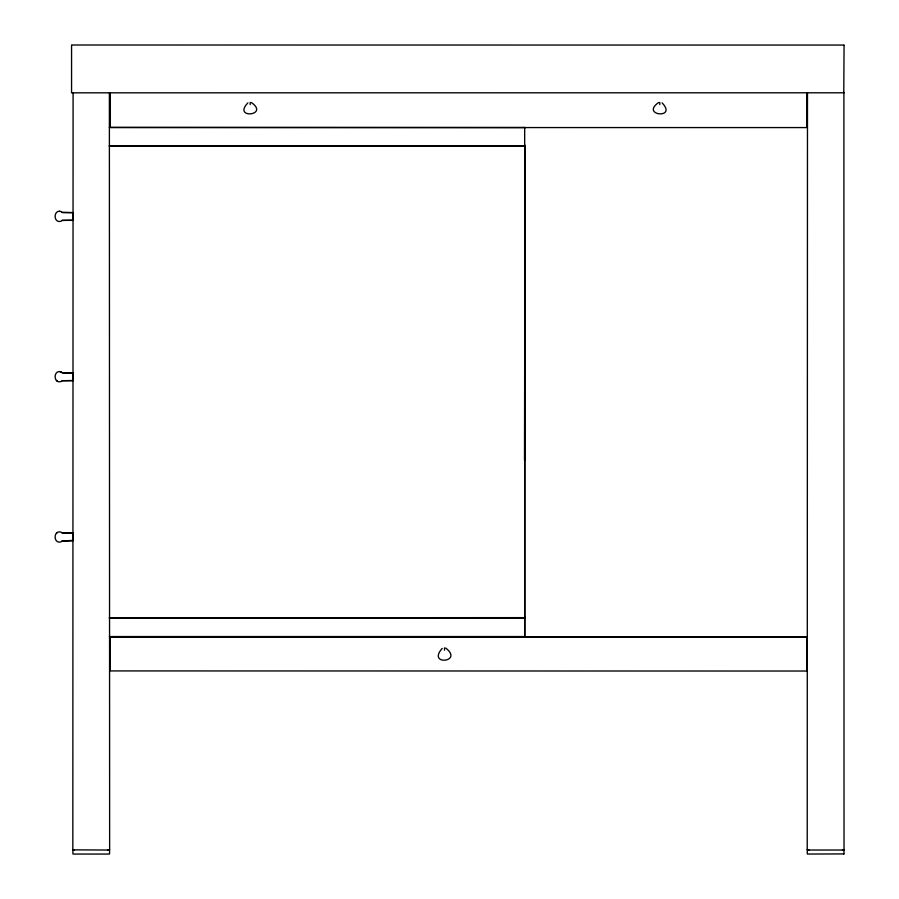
<?xml version="1.0" encoding="UTF-8"?>
<svg xmlns="http://www.w3.org/2000/svg" width="899" height="899" viewBox="0 0 899 899"><rect width="100%" height="100%" fill="white"/><g stroke="black" fill="none" stroke-linecap="round" stroke-linejoin="round"><path stroke-width="1.35" d="M806.718 671.036L110.083 670.924L110.341 636.908L806.718 636.908M524.679 617.793L524.679 146.144M524.881 459.816L524.499 460.232L524.791 303.705M524.825 146.762L524.825 146.144L524.881 302.772M71.673 212.613L62.312 212.546L61.053 211.557C53.165 209.107 53.165 223.682 61.053 221.233L62.334 220.334L73.01 220.379L73.01 212.535M73.01 220.379L73.01 219.817M73.01 380.052L73.01 380.693L62.233 380.682L61.053 381.558C53.165 383.997 53.165 369.422 61.053 371.871L62.334 372.804L73.01 372.939L62.098 372.748M73.01 540.411L62.233 540.962L61.053 541.839C53.165 544.288 53.165 529.713 61.053 532.152L62.334 533.096L73.01 533.051L73.01 540.805L62.009 541.052M60.076 211.434L59.098 211.332M60.076 371.748L61.02 371.961M71.56 45.478L71.56 92.833L843.891 92.788M62.009 220.446L73.01 220.199M524.679 636.559L524.825 618.838L524.241 618.209L109.33 618.209M62.009 212.378L73.01 212.625M62.334 533.096L73.01 533.051M109.33 145.728L524.241 145.728L524.825 145.099M524.825 617.635L524.241 617.793L524.825 617.175M57.255 381.086L56.502 380.423M843.858 45.062L71.56 45.006M108.071 850.027L109.633 850.465L109.509 854.05L72.954 854.05L72.83 850.465L74.392 850.027M108.183 850.072L109.633 849.555L109.375 92.957M843.903 853.915L807.347 854.05L807.223 850.465L808.785 850.027M842.464 850.027L844.026 849.555L843.891 92.372M844.06 45.186L843.779 92.957M524.825 127.995L524.679 127.377L524.679 145.571M524.679 618.366L524.825 636.559L109.33 636.559M806.718 671.193L806.976 637.177L110.083 637.177M57.233 532.59L56.502 533.287M442.196 648.404C426.587 666.069 464.176 662.17 445.657 648.033M247.899 102.868C232.054 119.398 270.071 115.623 251.36 102.52M62.245 380.704L73.01 380.513L73.01 372.939M658.63 102.52C639.919 115.623 677.936 119.398 662.091 102.868M109.33 127.377L524.679 127.534M110.341 92.957L110.341 127.557L806.718 127.579L806.718 92.957M109.33 146.144L524.679 146.301M109.33 617.793L524.679 617.635M72.83 849.555L73.437 849.858L72.83 849.555L73.089 92.957M109.633 849.555L109.386 849.858M807.223 849.555L807.841 849.858L807.223 849.555L807.482 92.957M844.026 849.555L843.779 849.858M73.077 849.858L108.431 850.027M808.426 850.027L842.824 850.027M844.026 850.465L843.903 854.05M842.577 850.072L843.903 850.319M807.471 849.858L808.684 850.072M524.241 618.209L524.825 618.366M659.799 102.396L659.799 104.599M524.825 146.144L524.825 617.793M444.488 647.909L444.488 650.235M250.192 102.396L250.192 104.599"/></g></svg>
